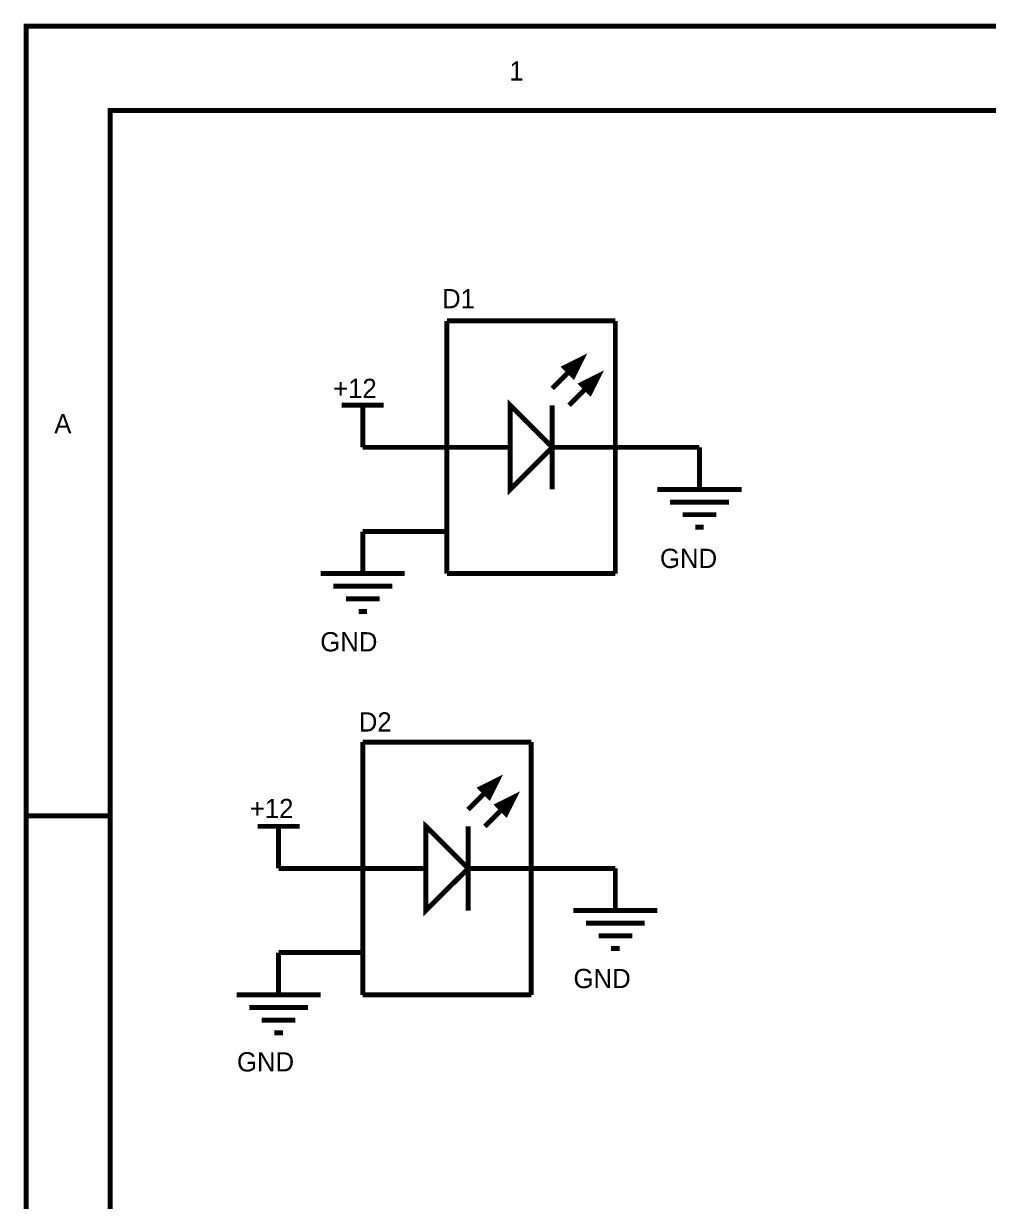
# Model space of a CAD drawing. Header units: inches. Extents: x 0 to 9.5, y -0.61 to 7.51.
# Drawn here: x -0.004 to 2.287, y 4.709 to 7.506 of the extents above; entities that cross this region are included whole.
import ezdxf

# ---------------------------------------------------------------- set-up
doc = ezdxf.new("R2010")
doc.units = ezdxf.units.IN
doc.header["$MEASUREMENT"] = 0
doc.layers.add('Sheet', color=255, linetype='Continuous')

msp = doc.modelspace()

# ---------------------------------------------------------------- linework, layer by layer
at = {"layer": 'Sheet'}
for points, const_width in [([(0.0014, 7.5), (9.499, 7.5), (9.499, 0), (0.0014, 0), (0.0014, 7.5)], 0.0118), ([(0.0014, 7.5), (0.0014, 0), (9.499, 0), (9.499, 7.5), (0.0014, 7.5), (0.0014, 7.5)], 0.0039), ([(0.2012, 7.2997), (9.2992, 7.2997), (9.2992, 0.1999), (0.2012, 0.1999), (0.2012, 7.2997)], 0.0118), ([(0.2012, 7.2997), (0.2012, 0.1999), (9.2992, 0.1999), (9.2992, 7.2997), (0.2012, 7.2997), (0.2012, 7.2997)], 0.0039), ([(1.3212, 6.7095), (1.2812, 6.6896), (1.3012, 6.6696), (1.3212, 6.7095)], 0.0118), ([(1.3212, 6.7095), (1.2812, 6.6896), (1.3012, 6.6696), (1.3212, 6.7095)], 0.0039), ([(1.3612, 6.6696), (1.3212, 6.6496), (1.3412, 6.6296), (1.3612, 6.6696)], 0.0118), ([(1.3612, 6.6696), (1.3212, 6.6496), (1.3412, 6.6296), (1.3612, 6.6696)], 0.0039), ([(1.1513, 6.3997), (1.2513, 6.4997), (1.1513, 6.5996), (1.1513, 6.3997)], 0.0118), ([(1.1513, 6.3997), (1.2513, 6.4997), (1.1513, 6.5996), (1.1513, 6.3997)], 0.0039), ([(1.1214, 5.7097), (1.0814, 5.6897), (1.1014, 5.6697), (1.1214, 5.7097)], 0.0118), ([(1.1214, 5.7097), (1.0814, 5.6897), (1.1014, 5.6697), (1.1214, 5.7097)], 0.0039), ([(1.1613, 5.6697), (1.1214, 5.6497), (1.1414, 5.6298), (1.1613, 5.6697)], 0.0118), ([(1.1613, 5.6697), (1.1214, 5.6497), (1.1414, 5.6298), (1.1613, 5.6697)], 0.0039), ([(0.951, 5.3999), (1.0514, 5.4998), (0.951, 5.5998), (0.951, 5.3999)], 0.0118), ([(0.951, 5.3999), (1.0514, 5.4998), (0.951, 5.5998), (0.951, 5.3999)], 0.0039)]:
    msp.add_lwpolyline(points, close=True, dxfattribs=dict(at, const_width=const_width))
at = {"layer": 'Sheet', "const_width": 0.0118}
for points in [[(0.0014, 7.5), (0.2012, 7.5)], [(1.001, 6.1999), (1.001, 6.8)], [(1.001, 6.8), (1.4011, 6.8)], [(1.4011, 6.8), (1.4011, 6.1999)], [(1.2513, 6.6396), (1.3212, 6.7095)], [(1.2912, 6.5996), (1.3612, 6.6696)], [(0.7512, 6.5996), (0.8511, 6.5996)], [(0.8012, 6.4997), (0.8012, 6.5996)], [(1.2513, 6.5996), (1.2513, 6.3997)], [(1.001, 6.4997), (0.8012, 6.4997)], [(1.001, 6.4997), (1.1513, 6.4997)], [(1.2513, 6.4997), (1.4011, 6.4997)], [(1.4011, 6.4997), (1.6009, 6.4997)], [(1.6009, 6.4997), (1.6009, 6.3997)], [(1.501, 6.3997), (1.7008, 6.3997)], [(1.531, 6.3698), (1.6709, 6.3698)], [(1.561, 6.3398), (1.6409, 6.3398)], [(1.001, 6.2998), (0.8012, 6.2998)], [(0.8012, 6.2998), (0.8012, 6.1999)], [(1.5909, 6.3098), (1.6109, 6.3098)], [(0.7013, 6.1999), (0.9011, 6.1999)], [(1.4011, 6.1999), (1.001, 6.1999)], [(0.7312, 6.1699), (0.8711, 6.1699)], [(0.7612, 6.1399), (0.8411, 6.1399)], [(0.7912, 6.1099), (0.8112, 6.1099)], [(0.8012, 5.1996), (0.8012, 5.7997)], [(0.8012, 5.7997), (1.2013, 5.7997)], [(1.2013, 5.7997), (1.2013, 5.1996)], [(1.0514, 5.6398), (1.1214, 5.7097)], [(1.0914, 5.5998), (1.1613, 5.6697)], [(0.0014, 5.625), (0.2012, 5.625)], [(0.5514, 5.5998), (0.6513, 5.5998)], [(0.6014, 5.4998), (0.6014, 5.5998)], [(1.0514, 5.5998), (1.0514, 5.3999)], [(0.8012, 5.4998), (0.6014, 5.4998)], [(0.8012, 5.4998), (0.951, 5.4998)], [(1.0514, 5.4998), (1.2013, 5.4998)], [(1.2013, 5.4998), (1.4011, 5.4998)], [(1.4011, 5.4998), (1.4011, 5.3999)], [(1.3012, 5.3999), (1.501, 5.3999)], [(1.3312, 5.3699), (1.4711, 5.3699)], [(1.3612, 5.3399), (1.4411, 5.3399)], [(1.3911, 5.31), (1.4111, 5.31)], [(0.8012, 5.3), (0.6014, 5.3)], [(0.6014, 5.3), (0.6014, 5.1996)], [(0.5015, 5.1996), (0.7013, 5.1996)], [(1.2013, 5.1996), (0.8012, 5.1996)], [(0.5314, 5.1696), (0.6713, 5.1696)], [(0.5614, 5.1396), (0.6413, 5.1396)], [(0.5914, 5.1096), (0.6114, 5.1096)]]:
    msp.add_lwpolyline(points, dxfattribs=at)

# ---------------------------------------------------------------- texts
at = {"layer": 'Sheet'}
for s, height, p in [('1', 0.0457, (1.1494, 7.3706)), ('D1', 0.04569, (0.9896, 6.8299)), ('+12', 0.04569, (0.7308, 6.6168)), ('A', 0.0457, (0.0685, 6.533)), ('GND', 0.04569, (1.5072, 6.2132)), ('GND', 0.04569, (0.7003, 6.0152)), ('D2', 0.04569, (0.7917, 5.8249)), ('+12', 0.04569, (0.5329, 5.6193)), ('GND', 0.04569, (1.3017, 5.2157)), ('GND', 0.04569, (0.5024, 5.0178))]:
    msp.add_text(s, height=height, dxfattribs=at).set_placement(p)

doc.saveas('drawing.dxf')
